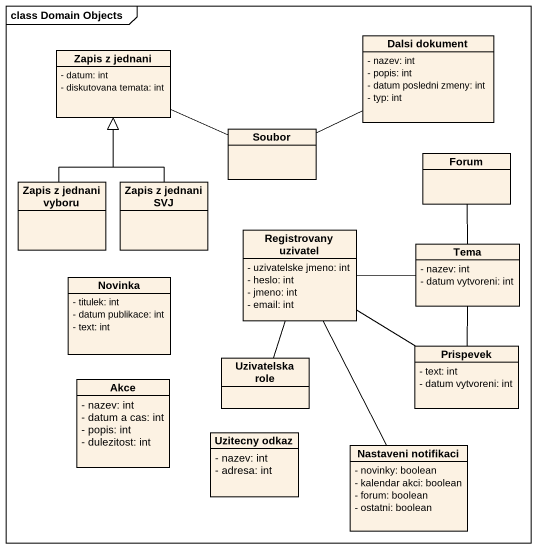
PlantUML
@startuml
mainframe class Domain Objects
hide circle
hide empty members
skinparam classAttributeIconSize 0
class "Dalsi dokument" as Dalsi_dokument {
  - nazev: int
  - popis: int
  - datum posledni zmeny: int
  - typ: int
}
class "Zapis z jednani" as Zapis_z_jednani {
  - datum: int
  - diskutovana temata: int
}
class Soubor
class Forum
class "Zapis z jednani vyboru" as Zapis_z_jednani_vyboru
class "Zapis z jednani SVJ" as Zapis_z_jednani_SVJ
class "Registrovany uzivatel" as Registrovany_uzivatel {
  - uzivatelske jmeno: int
  - heslo: int
  - jmeno: int
  - email: int
}
class Tema {
  - nazev: int
  - datum vytvoreni: int
}
class Novinka {
  - titulek: int
  - datum publikace: int
  - text: int
}
class Akce {
  - nazev: int
  - datum a cas: int
  - popis: int
  - dulezitost: int
}
class "Uzivatelska role" as Uzivatelska_role
class Prispevek {
  - text: int
  - datum vytvoreni: int
}
class "Uzitecny odkaz" as Uzitecny_odkaz {
  - nazev: int
  - adresa: int
}
class "Nastaveni notifikaci" as Nastaveni_notifikaci {
  - novinky: boolean
  - kalendar akci: boolean
  - forum: boolean
  - ostatni: boolean
}
Soubor -right- Dalsi_dokument
Soubor -left- Zapis_z_jednani
Zapis_z_jednani_vyboru -up-|> Zapis_z_jednani
Zapis_z_jednani_SVJ -up-|> Zapis_z_jednani
Registrovany_uzivatel -- Uzivatelska_role
Registrovany_uzivatel -- Nastaveni_notifikaci
Tema -up- Forum
Tema -left- Registrovany_uzivatel
Prispevek -up- Registrovany_uzivatel
Prispevek -up- Tema
@enduml
